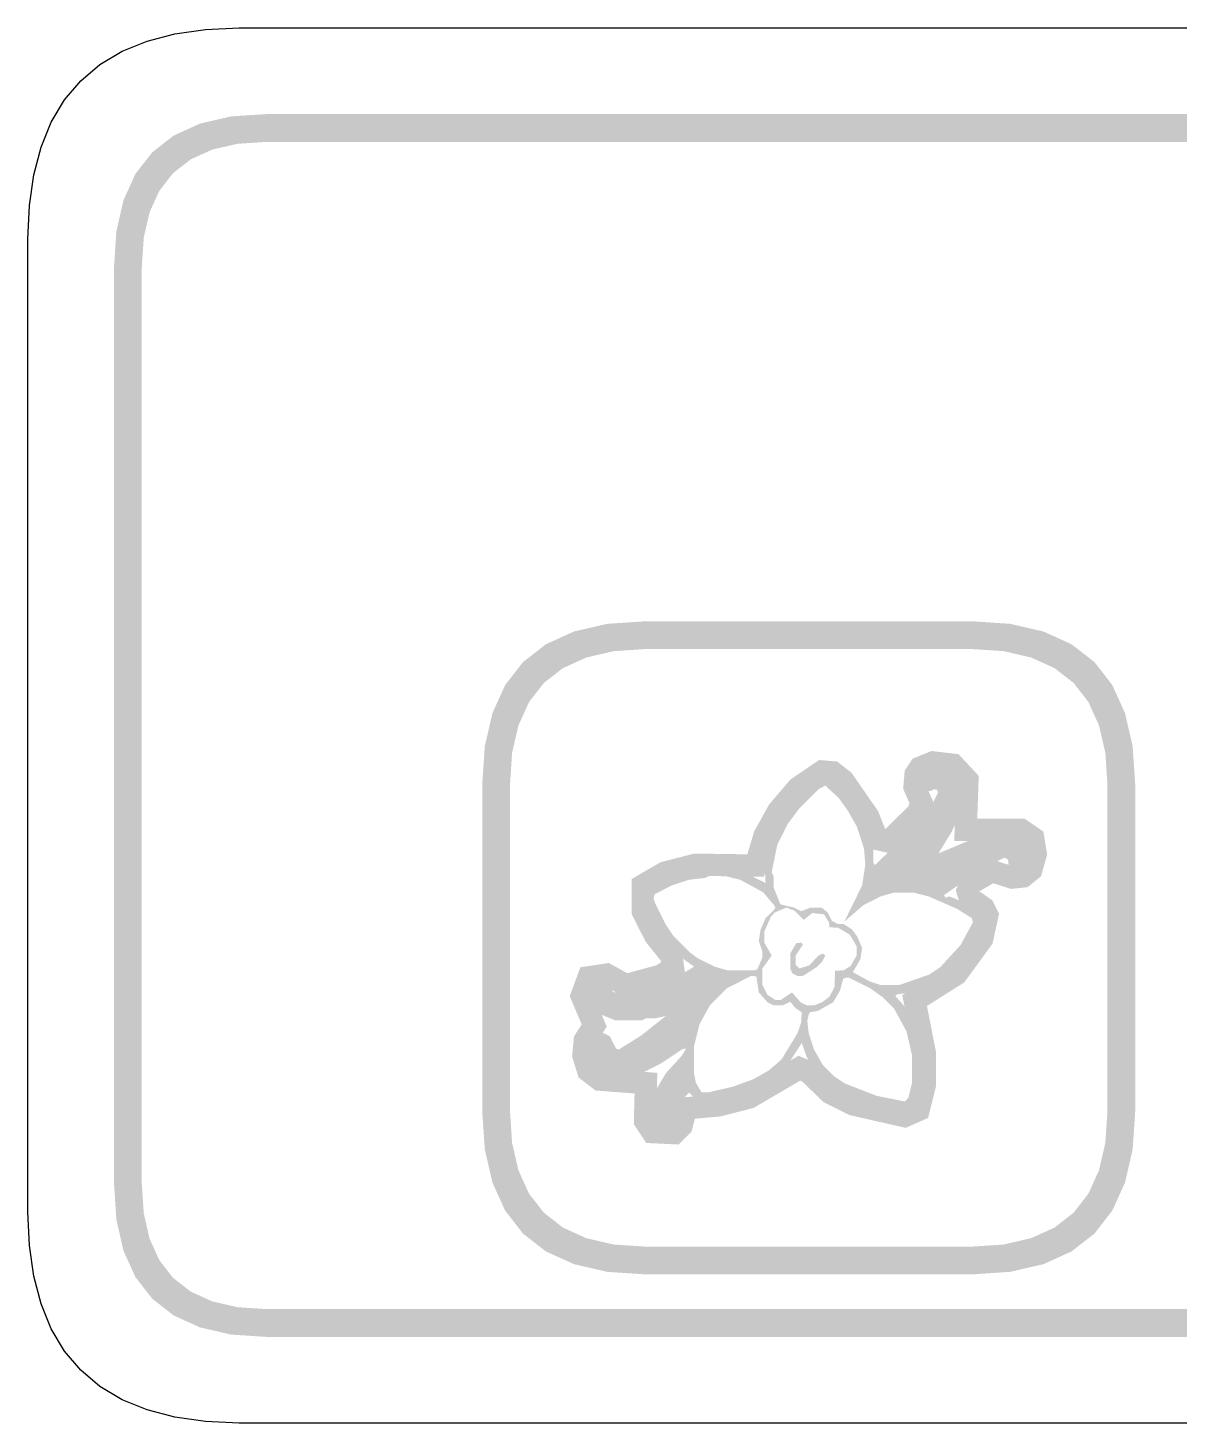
# Model space of a CAD drawing. Header units: millimetres. Extents: x 6 to 297, y 55 to 451.
# Drawn here: x 5.96 to 22.53, y 293.16 to 313.24 of the extents above; entities that cross this region are included whole.
import ezdxf

# ---------------------------------------------------------------- set-up
doc = ezdxf.new("R2010")
doc.units = ezdxf.units.MM
doc.layers.add('CUT', color=1, linetype='Continuous')
doc.layers.add('RASTER', color=7, linetype='Continuous')

msp = doc.modelspace()

# ---------------------------------------------------------------- hatches: boundary and pattern name
at = {"layer": 'RASTER'}
h = msp.add_hatch(color=7, dxfattribs=at)
h.paths.add_polyline_path([(7.2, 309.8), (7.234, 310.316), (7.337, 310.763), (7.509, 311.141), (7.75, 311.45), (8.059, 311.691), (8.438, 311.863), (8.884, 311.966), (9.4, 312), (66.6, 312), (67.116, 311.966), (67.563, 311.863), (67.941, 311.691), (68.25, 311.45), (68.491, 311.141), (68.663, 310.763), (68.766, 310.316), (68.8, 309.8), (68.8, 296.6), (68.766, 296.084), (68.663, 295.638), (68.491, 295.259), (68.25, 294.95), (67.941, 294.709), (67.563, 294.537), (67.116, 294.434), (66.6, 294.4), (9.4, 294.4), (8.884, 294.434), (8.438, 294.537), (8.059, 294.709), (7.75, 294.95), (7.509, 295.259), (7.337, 295.638), (7.234, 296.084), (7.2, 296.6)])
h.paths.add_polyline_path([(7.6, 309.8), (7.6, 296.6), (7.628, 296.178), (7.712, 295.813), (7.853, 295.503), (8.05, 295.25), (8.303, 295.053), (8.612, 294.912), (8.978, 294.828), (9.4, 294.8), (66.6, 294.8), (67.022, 294.828), (67.387, 294.912), (67.697, 295.053), (67.95, 295.25), (68.147, 295.503), (68.288, 295.813), (68.372, 296.178), (68.4, 296.6), (68.4, 309.8), (68.372, 310.222), (68.288, 310.588), (68.147, 310.897), (67.95, 311.15), (67.697, 311.347), (67.387, 311.488), (67.022, 311.572), (66.6, 311.6), (9.4, 311.6), (8.978, 311.572), (8.612, 311.488), (8.303, 311.347), (8.05, 311.15), (7.853, 310.897), (7.712, 310.588), (7.628, 310.222), (7.6, 309.8)], flags=0)
h = msp.add_hatch(color=7, dxfattribs=at)
h.paths.add_polyline_path([(12.5, 302.35), (12.537, 302.901), (12.647, 303.378), (12.83, 303.782), (13.087, 304.112), (13.418, 304.37), (13.822, 304.553), (14.299, 304.663), (14.85, 304.7), (19.55, 304.7), (20.101, 304.663), (20.578, 304.553), (20.982, 304.37), (21.313, 304.113), (21.57, 303.782), (21.753, 303.378), (21.863, 302.901), (21.9, 302.35), (21.9, 297.65), (21.863, 297.099), (21.753, 296.622), (21.57, 296.218), (21.313, 295.887), (20.982, 295.63), (20.578, 295.447), (20.101, 295.337), (19.55, 295.3), (14.85, 295.3), (14.299, 295.337), (13.822, 295.447), (13.418, 295.63), (13.087, 295.888), (12.83, 296.218), (12.647, 296.622), (12.537, 297.099), (12.5, 297.65)])
h.paths.add_polyline_path([(12.9, 302.35), (12.9, 297.65), (12.93, 297.193), (13.022, 296.797), (13.174, 296.462), (13.388, 296.188), (13.662, 295.974), (13.997, 295.822), (14.393, 295.73), (14.85, 295.7), (19.55, 295.7), (20.007, 295.73), (20.403, 295.822), (20.738, 295.974), (21.013, 296.188), (21.226, 296.462), (21.378, 296.797), (21.47, 297.193), (21.5, 297.65), (21.5, 302.35), (21.47, 302.807), (21.378, 303.203), (21.226, 303.538), (21.013, 303.813), (20.738, 304.026), (20.403, 304.178), (20.007, 304.27), (19.55, 304.3), (14.85, 304.3), (14.393, 304.27), (13.997, 304.178), (13.662, 304.026), (13.388, 303.813), (13.174, 303.538), (13.022, 303.203), (12.93, 302.807), (12.9, 302.35)], flags=0)
h = msp.add_hatch(color=7, dxfattribs=at)
h.paths.add_polyline_path([(18.968, 302.833), (19.357, 302.787), (19.647, 302.475), (19.626, 301.859), (20.308, 301.859), (20.578, 301.673), (20.632, 301.342), (20.545, 301.031), (20.351, 300.873), (20.111, 300.848), (19.857, 300.93), (19.661, 300.817), (19.657, 300.807), (19.654, 300.817), (19.844, 300.682), (19.94, 300.49), (19.846, 300.061), (19.439, 299.502), (18.902, 299.164), (19.033, 298.496), (19.033, 298.009), (18.919, 297.553), (18.597, 297.409), (17.79, 297.592), (17.414, 297.779), (17.106, 298.076), (17.077, 298.089), (16.407, 297.696), (15.928, 297.573), (15.562, 297.541), (15.513, 297.356), (15.326, 297.169), (14.861, 297.192), (14.682, 297.461), (14.693, 297.904), (14.13, 297.947), (13.887, 298.135), (13.793, 298.437), (13.821, 298.726), (13.932, 298.897), (13.76, 299.303), (13.912, 299.72), (14.323, 299.782), (14.588, 299.635), (15.004, 299.748), (15.075, 299.793), (15.071, 299.815), (14.852, 300.089), (14.649, 300.492), (14.649, 300.989), (15.066, 301.232), (15.553, 301.357), (16.317, 301.346), (16.415, 301.677), (16.631, 302.065), (16.937, 302.423), (17.35, 302.704), (17.611, 302.681), (17.816, 302.52), (18.199, 301.967), (18.303, 301.704), (18.299, 301.705), (18.636, 302.037), (18.65, 302.084), (18.559, 302.289), (18.582, 302.552), (18.695, 302.722)])
h.paths.add_polyline_path([(19.012, 302.506), (18.907, 302.463), (18.893, 302.442), (18.885, 302.343), (18.99, 302.107), (18.919, 301.867), (18.4, 301.354), (18.067, 301.429), (17.915, 301.815), (17.58, 302.298), (17.488, 302.371), (17.436, 302.375), (17.152, 302.183), (16.895, 301.881), (16.712, 301.552), (16.555, 301.022), (15.591, 301.037), (15.189, 300.933), (14.969, 300.805), (14.969, 300.568), (15.122, 300.263), (15.376, 299.947), (15.42, 299.635), (15.135, 299.451), (14.546, 299.293), (14.263, 299.449), (14.148, 299.432), (14.104, 299.311), (14.293, 298.866), (14.132, 298.618), (14.118, 298.47), (14.163, 298.326), (14.25, 298.259), (15.02, 298.201), (15.005, 297.554), (15.038, 297.504), (15.201, 297.496), (15.226, 297.521), (15.31, 297.841), (15.874, 297.889), (16.284, 297.995), (17.054, 298.447), (17.286, 298.347), (17.6, 298.044), (17.898, 297.896), (18.564, 297.745), (18.646, 297.781), (18.713, 298.048), (18.713, 298.465), (18.546, 299.318), (19.216, 299.74), (19.548, 300.195), (19.603, 300.448), (19.593, 300.468), (19.379, 300.62), (19.317, 300.827), (19.409, 301.04), (19.819, 301.278), (20.145, 301.173), (20.223, 301.181), (20.264, 301.214), (20.304, 301.36), (20.284, 301.487), (20.208, 301.539), (19.295, 301.539), (19.322, 302.354), (19.203, 302.483), (19.012, 302.506)], flags=0)
h = msp.add_hatch(color=7, dxfattribs=at)
h.paths.add_polyline_path([(19.014, 302.593), (19.166, 302.601), (19.253, 302.555), (19.36, 302.476), (19.431, 302.335), (19.431, 302.095), (19.405, 301.989), (19.253, 301.662), (19.067, 301.359), (19.617, 301.59), (19.963, 301.67), (20.176, 301.644), (20.316, 301.572), (20.37, 301.519), (20.415, 301.404), (20.354, 301.2), (20.263, 301.104), (20.229, 301.085), (20.088, 301.104), (20.069, 301.271), (20.016, 301.298), (19.663, 301.12), (19.147, 300.758), (19.173, 300.721), (19.219, 300.74), (19.298, 300.713), (19.546, 300.588), (19.679, 300.482), (19.697, 300.368), (19.644, 300.235), (19.546, 300.041), (19.413, 299.855), (19.147, 299.589), (18.9, 299.437), (18.687, 299.358), (18.474, 299.331), (18.448, 299.304), (18.562, 299.18), (18.687, 298.932), (18.793, 298.507), (18.793, 298.002), (18.695, 297.702), (18.607, 297.656), (18.395, 297.683), (17.836, 297.842), (17.589, 297.967), (17.27, 298.26), (17.172, 298.427), (17.1, 298.632), (16.861, 298.26), (16.595, 298.074), (16.295, 297.922), (15.763, 297.789), (15.604, 297.789), (15.479, 297.914), (15.356, 297.797), (15.285, 297.683), (15.311, 297.577), (15.293, 297.462), (15.152, 297.364), (15.011, 297.409), (14.913, 297.55), (14.913, 297.736), (14.966, 297.896), (15.144, 298.196), (15.372, 298.446), (15.436, 298.552), (15.383, 298.542), (15.08, 298.34), (14.833, 298.215), (14.567, 298.135), (14.328, 298.135), (14.16, 298.207), (14.054, 298.34), (14.009, 298.48), (14.054, 298.648), (14.097, 298.712), (14.168, 298.746), (14.248, 298.773), (14.336, 298.728), (14.426, 298.552), (14.461, 298.534), (14.788, 298.738), (15.144, 299.02), (14.992, 298.985), (14.859, 298.985), (14.806, 298.959), (14.408, 298.959), (14.107, 299.084), (14.009, 299.251), (14.009, 299.384), (14.054, 299.472), (14.134, 299.552), (14.221, 299.57), (14.309, 299.525), (14.373, 299.376), (14.408, 299.358), (14.54, 299.358), (14.939, 299.464), (15.418, 299.65), (15.55, 299.73), (15.41, 299.828), (15.197, 300.041), (15.064, 300.227), (14.966, 300.394), (14.859, 300.66), (14.878, 300.828), (15.011, 300.934), (15.178, 301.006), (15.418, 301.085), (15.683, 301.139), (16.056, 301.139), (16.321, 301.059), (16.579, 300.934), (16.561, 301.298), (16.64, 301.564), (16.765, 301.811), (16.872, 301.971), (17.164, 302.29), (17.438, 302.468), (17.552, 302.422), (17.658, 302.316), (17.924, 301.944), (18.102, 301.537), (18.129, 301.431), (18.129, 301.218), (18.155, 301.192), (18.775, 301.795), (18.987, 302.088), (19.059, 302.228), (19.051, 302.274), (19.006, 302.282), (18.953, 302.255), (18.839, 302.274), (18.793, 302.335), (18.793, 302.414), (18.865, 302.529)])
h.paths.add_polyline_path([(17.438, 302.335), (17.35, 302.29), (17.058, 301.997), (16.898, 301.784), (16.747, 301.484), (16.667, 301.085), (16.693, 301.032), (16.693, 300.873), (16.792, 300.626), (16.986, 300.58), (17.092, 300.527), (17.225, 300.58), (17.385, 300.58), (17.472, 300.509), (17.536, 300.386), (17.624, 300.341), (17.704, 300.341), (17.818, 300.269), (17.898, 300.163), (17.969, 299.996), (17.943, 299.836), (17.836, 299.65), (18.076, 299.517), (18.235, 299.464), (18.501, 299.464), (18.934, 299.615), (19.094, 299.722), (19.386, 300.041), (19.564, 300.368), (19.546, 300.429), (19.333, 300.562), (18.926, 300.74), (18.714, 300.793), (18.421, 300.793), (18.235, 300.74), (17.988, 300.615), (17.712, 300.376), (17.969, 300.899), (18.015, 301.2), (17.996, 301.431), (17.89, 301.75), (17.765, 301.971), (17.632, 302.157)], flags=0)
h.paths.add_polyline_path([(15.763, 301.032), (15.71, 301.006), (15.471, 300.979), (15.232, 300.899), (14.984, 300.774), (14.966, 300.713), (14.992, 300.634), (15.144, 300.333), (15.25, 300.174), (15.489, 299.934), (15.596, 299.855), (15.843, 299.73), (16.029, 299.677), (16.428, 299.677), (16.462, 299.695), (16.534, 299.863), (16.534, 299.942), (16.481, 300.102), (16.507, 300.261), (16.579, 300.429), (16.701, 300.546), (16.72, 300.58), (16.701, 300.615), (16.542, 300.801), (16.215, 300.979), (16.002, 301.032)], flags=0)
h.paths.add_polyline_path([(16.88, 300.58), (16.712, 300.509), (16.659, 300.455), (16.561, 300.235), (16.561, 300.075), (16.667, 299.889), (16.534, 299.703), (16.534, 299.464), (16.606, 299.323), (16.72, 299.251), (16.8, 299.251), (16.959, 299.358), (17.084, 299.217), (17.172, 299.172), (17.278, 299.172), (17.393, 299.217), (17.499, 299.296), (17.571, 299.437), (17.579, 299.669), (17.704, 299.677), (17.802, 299.738), (17.89, 299.889), (17.89, 300.022), (17.791, 300.19), (17.624, 300.288), (17.499, 300.296), (17.491, 300.368), (17.419, 300.482), (17.252, 300.501), (17.127, 300.402), (16.994, 300.535)], flags=0)
h.paths.add_polyline_path([(17.02, 300.067), (17.092, 300.075), (17.119, 300.049), (17.012, 299.889), (17.012, 299.756), (17.066, 299.703), (17.206, 299.748), (17.35, 299.897), (17.411, 299.916), (17.438, 299.889), (17.393, 299.802), (17.313, 299.722), (17.119, 299.597), (17.039, 299.597), (16.967, 299.631), (16.933, 299.703), (16.933, 299.916)], flags=0)
h.paths.add_polyline_path([(16.375, 299.597), (16.021, 299.419), (15.782, 299.18), (15.63, 298.906), (15.55, 298.587), (15.55, 298.188), (15.577, 298.055), (15.657, 297.922), (15.763, 297.922), (16.109, 298.002), (16.401, 298.108), (16.622, 298.233), (16.808, 298.393), (17.039, 298.773), (17.092, 298.932), (17.1, 299.073), (17.004, 299.137), (16.933, 299.225), (16.826, 299.172), (16.693, 299.172), (16.606, 299.217), (16.481, 299.358), (16.446, 299.589)], flags=0)
h.paths.add_polyline_path([(17.73, 299.57), (17.696, 299.552), (17.65, 299.384), (17.552, 299.217), (17.331, 299.092), (17.217, 299.073), (17.199, 299.039), (17.18, 298.951), (17.199, 298.773), (17.278, 298.534), (17.403, 298.313), (17.563, 298.153), (17.722, 298.047), (18.182, 297.869), (18.581, 297.789), (18.634, 297.842), (18.687, 298.055), (18.687, 298.454), (18.607, 298.799), (18.429, 299.126), (18.27, 299.286), (18.084, 299.419), (17.783, 299.57)], flags=0)

# ---------------------------------------------------------------- linework, layer by layer
at = {"layer": 'CUT'}
msp.add_lwpolyline([(67.001, 293.16), (8.999, 293.16), (8.517, 293.181), (8.075, 293.244), (7.675, 293.349), (7.315, 293.497), (6.997, 293.688), (6.722, 293.922), (6.488, 294.197), (6.297, 294.515), (6.149, 294.875), (6.044, 295.275), (5.981, 295.717), (5.96, 296.199), (5.96, 310.201), (5.981, 310.683), (6.044, 311.125), (6.149, 311.525), (6.297, 311.885), (6.488, 312.203), (6.722, 312.478), (6.997, 312.712), (7.315, 312.903), (7.675, 313.051), (8.075, 313.156), (8.517, 313.219), (8.999, 313.24), (67.001, 313.24)], dxfattribs=at)

doc.saveas('drawing.dxf')
